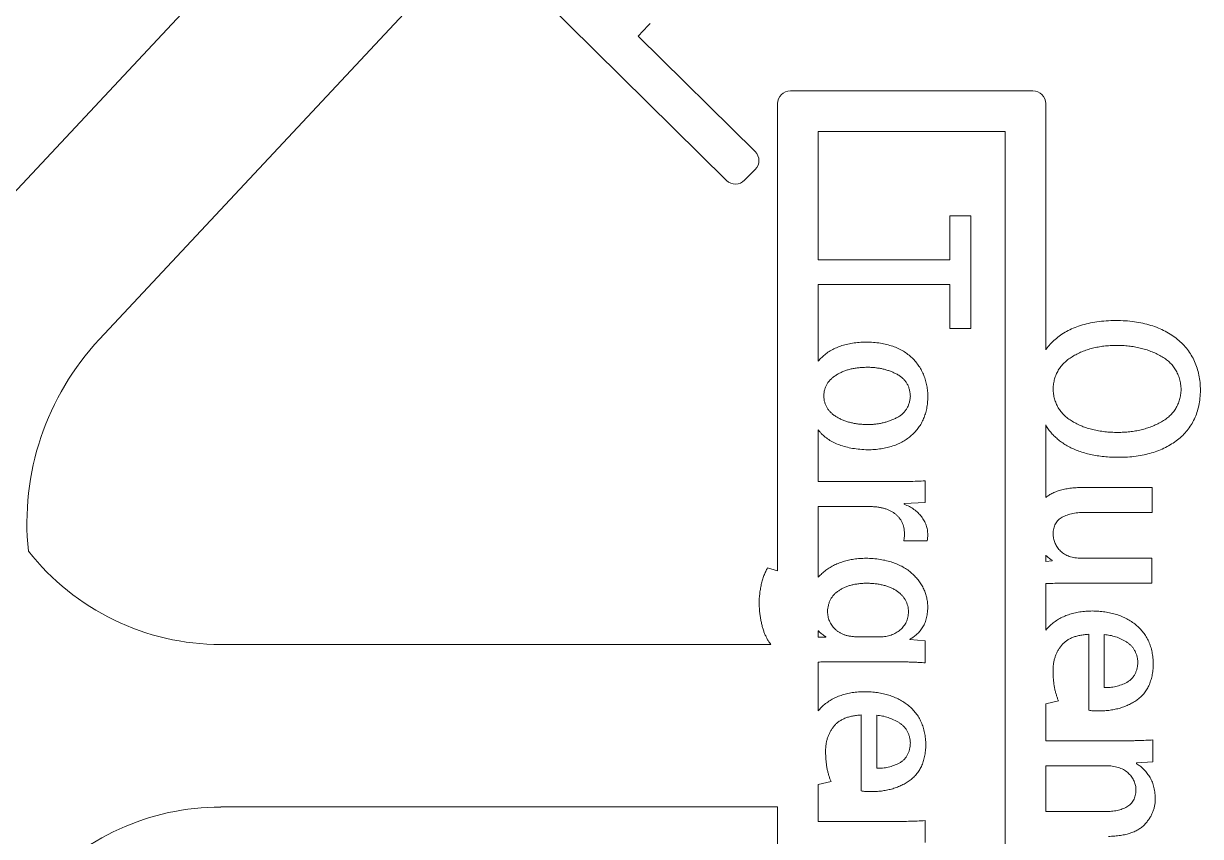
# Model space of a CAD drawing. Header units: millimetres. Extents: x -84 to 82, y 330 to 554.
# Drawn here: x -9.9 to 82.1, y 440.8 to 504.4 of the extents above; entities that cross this region are included whole.
import ezdxf

# ---------------------------------------------------------------- set-up
doc = ezdxf.new("R2010")
doc.units = ezdxf.units.MM

msp = doc.modelspace()

# ---------------------------------------------------------------- linework, layer by layer
at = {"color": 7, "linetype": 'Continuous', "lineweight": 15}
for p, q in [((-13.489, 488.139), (16.558, 520.283)), ((25.597, 511.355), (-3.972, 479.722)), ((45.048, 492.142), (25.597, 511.355)), ((38.15, 503.418), (47.279, 494.401)), ((50.039, 499.141), (68.994, 499.141)), ((49.039, 461.624), (49.039, 498.141)), ((69.994, 498.141), (69.994, 478.9)), ((52.214, 485.942), (52.214, 495.966)), ((52.214, 495.966), (66.819, 495.966)), ((66.819, 495.966), (66.819, 403.031)), ((47.287, 492.986), (46.462, 492.15)), ((64.144, 489.359), (62.502, 489.359)), ((62.502, 489.359), (62.502, 485.942)), ((64.144, 480.56), (64.144, 489.359)), ((62.502, 485.942), (52.214, 485.942)), ((52.214, 478.014), (52.214, 483.993)), ((52.214, 483.993), (62.502, 483.993)), ((62.502, 483.993), (62.502, 480.56)), ((62.502, 480.56), (64.144, 480.56)), ((80.578, 475.796), (80.579, 475.797)), ((60.777, 475.207), (60.779, 475.209)), ((56.042, 473.052), (56.044, 473.053)), ((69.994, 473.02), (69.994, 467.342)), ((52.214, 468.586), (52.214, 472.64)), ((57.811, 468.586), (52.214, 468.586)), ((60.582, 466.957), (60.582, 468.653)), ((78.316, 468.136), (72.875, 468.136)), ((78.316, 466.187), (78.316, 468.136)), ((52.214, 461.108), (52.214, 466.638)), ((52.214, 466.638), (56.301, 466.638)), ((58.922, 466.89), (60.582, 466.957)), ((58.922, 466.822), (58.922, 466.89)), ((73.188, 466.187), (78.316, 466.187)), ((58.905, 463.967), (60.73, 463.967)), ((69.994, 462.841), (69.994, 462.348)), ((49.039, 461.624), (48.257, 461.854)), ((70.49, 462.388), (69.994, 462.348)), ((70.489, 462.438), (70.49, 462.388)), ((78.299, 462.606), (72.643, 462.606)), ((78.299, 460.658), (78.299, 462.606)), ((69.994, 460.615), (69.994, 456.985)), ((71.78, 460.658), (78.299, 460.658)), ((52.214, 456.436), (52.214, 456.935)), ((52.807, 456.436), (52.214, 456.436)), ((52.805, 456.467), (52.807, 456.436)), ((57.045, 456.453), (55.245, 456.453)), ((59.365, 456.234), (59.365, 456.268)), ((73.354, 456.65), (73.356, 450.71)), ((74.566, 452.484), (74.566, 456.633)), ((5.523, 455.849), (48.512, 455.849)), ((60.579, 456.15), (59.365, 456.234)), ((60.578, 454.42), (60.579, 456.15)), ((52.214, 450.677), (52.214, 454.484)), ((52.704, 454.504), (57.948, 454.504)), ((69.994, 451.21), (70.993, 451.439)), ((69.994, 451.21), (69.994, 448.323)), ((55.574, 450.343), (55.576, 444.402)), ((56.786, 446.176), (56.786, 450.325)), ((75.867, 448.323), (69.994, 448.323)), ((78.367, 446.693), (78.367, 448.389)), ((69.994, 446.374), (69.994, 442.793)), ((69.994, 446.374), (74.807, 446.374)), ((77.076, 446.542), (77.078, 446.592)), ((77.078, 446.592), (78.367, 446.693)), ((52.214, 444.902), (53.213, 445.132)), ((52.214, 442.015), (52.214, 444.902)), ((49.039, 443.149), (5.523, 443.149)), ((49.039, 400.856), (49.039, 443.149)), ((74.657, 442.793), (69.994, 442.793)), ((57.811, 442.015), (52.214, 442.015)), ((60.582, 440.386), (60.582, 442.081))]:
    msp.add_line(p, q, dxfattribs=at)
for centre, radius, start, end in [((50.039, 498.141), 1, 90, 180), ((68.994, 498.141), 1, 0, 90), ((46.576, 493.689), 1, 315.35213, 45.35213), ((45.75, 492.853), 1, 225.35213, 315.35213), ((11.394, 465.36), 21.033, 136.93194, 186.00936), ((5.523, 474.991), 19.142, 218.18261, 270), ((5.523, 424.006), 19.142, 90, 139.05985)]:
    msp.add_arc(centre, radius, start, end, dxfattribs=at)
for points, knots in [([(38.15, 503.418), (38.195, 503.469), (38.366, 503.662), (38.675, 503.992), (38.945, 504.266), (39.082, 504.405)], [0.3767327, 0.3767327, 0.3767327, 0.3767327, 0.4699655, 0.7319404, 1, 1, 1, 1]), ([(75.473, 481.191), (75.219, 481.182), (74.724, 481.165), (74.007, 481.089), (73.339, 480.966), (72.718, 480.806), (72.147, 480.596), (71.622, 480.347), (71.147, 480.051), (70.723, 479.712), (70.346, 479.344), (70.115, 479.064), (70.003, 478.914), (69.994, 478.9)], [0, 0, 0, 0, 0.0833328, 0.1617863, 0.2357705, 0.3053584, 0.3714438, 0.4344327, 0.4952258, 0.5540937, 0.6116605, 0.6674299, 0.6728017, 0.6728017, 0.6728017, 0.6728017]), ([(82.087, 475.729), (82.079, 475.934), (82.064, 476.335), (81.973, 476.919), (81.832, 477.47), (81.636, 477.989), (81.381, 478.471), (81.076, 478.922), (80.717, 479.339), (80.302, 479.718), (79.841, 480.058), (79.339, 480.358), (78.794, 480.61), (78.208, 480.816), (77.582, 480.978), (76.915, 481.097), (76.208, 481.173), (75.722, 481.185), (75.473, 481.191)], [0, 0, 0, 0, 0.063723, 0.124556, 0.183078, 0.240257, 0.296388, 0.352214, 0.408949, 0.466985, 0.526326, 0.586499, 0.648423, 0.712476, 0.779257, 0.849201, 0.922662, 1, 1, 1, 1]), ([(55.958, 479.503), (55.774, 479.496), (55.416, 479.483), (54.898, 479.419), (54.411, 479.325), (53.958, 479.193), (53.538, 479.025), (53.152, 478.82), (52.799, 478.582), (52.485, 478.313), (52.3, 478.115), (52.214, 478.014)], [0, 0, 0, 0, 0.0783593, 0.1520417, 0.2221027, 0.288747, 0.352558, 0.4141998, 0.4742164, 0.5333352, 0.5896196, 0.5896196, 0.5896196, 0.5896196]), ([(60.779, 475.209), (60.775, 475.359), (60.767, 475.655), (60.704, 476.087), (60.609, 476.5), (60.474, 476.894), (60.301, 477.267), (60.091, 477.621), (59.839, 477.952), (59.555, 478.265), (59.231, 478.549), (58.867, 478.794), (58.47, 479.007), (58.035, 479.179), (57.567, 479.318), (57.062, 479.418), (56.522, 479.483), (56.149, 479.496), (55.958, 479.503)], [0, 0, 0, 0, 0.061874, 0.121845, 0.179799, 0.236676, 0.293075, 0.349162, 0.406187, 0.464347, 0.523517, 0.583378, 0.645089, 0.708759, 0.775896, 0.846246, 0.92103, 1, 1, 1, 1]), ([(70.568, 475.846), (70.578, 475.979), (70.597, 476.239), (70.677, 476.614), (70.799, 476.968), (70.97, 477.294), (71.177, 477.602), (71.432, 477.881), (71.729, 478.136), (72.066, 478.364), (72.431, 478.569), (72.819, 478.746), (73.224, 478.898), (73.648, 479.022), (74.091, 479.119), (74.551, 479.187), (75.03, 479.232), (75.355, 479.239), (75.521, 479.242)], [0, 0, 0, 0, 0.059672, 0.117069, 0.172398, 0.227457, 0.28237, 0.338691, 0.397139, 0.458243, 0.521421, 0.585204, 0.64979, 0.716196, 0.783624, 0.85352, 0.925445, 1, 1, 1, 1]), ([(75.521, 479.242), (75.684, 479.24), (76.003, 479.236), (76.476, 479.196), (76.934, 479.133), (77.377, 479.041), (77.805, 478.923), (78.219, 478.78), (78.616, 478.608), (78.998, 478.415), (79.35, 478.191), (79.664, 477.939), (79.931, 477.654), (80.151, 477.338), (80.328, 476.994), (80.46, 476.621), (80.548, 476.218), (80.567, 475.939), (80.578, 475.796)], [0, 0, 0, 0, 0.071492, 0.140727, 0.20864, 0.274788, 0.339787, 0.403922, 0.467163, 0.530461, 0.591891, 0.650451, 0.707247, 0.763115, 0.819328, 0.876901, 0.937047, 1, 1, 1, 1]), ([(52.639, 475.291), (52.645, 475.377), (52.656, 475.546), (52.71, 475.79), (52.793, 476.018), (52.903, 476.233), (53.045, 476.432), (53.213, 476.618), (53.413, 476.786), (53.638, 476.938), (53.885, 477.074), (54.146, 477.193), (54.422, 477.298), (54.712, 477.381), (55.016, 477.446), (55.335, 477.49), (55.667, 477.52), (55.893, 477.525), (56.008, 477.528)], [0, 0, 0, 0, 0.057522, 0.11285, 0.166354, 0.219978, 0.273738, 0.329438, 0.387146, 0.448015, 0.511025, 0.575213, 0.640428, 0.707849, 0.776822, 0.848733, 0.922877, 1, 1, 1, 1]), ([(56.008, 477.528), (56.113, 477.528), (56.32, 477.528), (56.627, 477.501), (56.926, 477.464), (57.22, 477.41), (57.504, 477.333), (57.783, 477.247), (58.052, 477.136), (58.314, 477.017), (58.56, 476.879), (58.774, 476.711), (58.959, 476.525), (59.115, 476.317), (59.238, 476.086), (59.329, 475.835), (59.39, 475.562), (59.406, 475.373), (59.414, 475.275)], [0, 0, 0, 0, 0.0690963, 0.1362824, 0.2027442, 0.2682194, 0.3325633, 0.3967774, 0.4604347, 0.5243797, 0.5865247, 0.6459166, 0.7029749, 0.7595117, 0.8163771, 0.8747725, 0.935294, 1, 1, 1, 1]), ([(75.622, 472.436), (75.449, 472.439), (75.11, 472.445), (74.612, 472.487), (74.134, 472.552), (73.679, 472.65), (73.243, 472.768), (72.828, 472.917), (72.436, 473.095), (72.066, 473.295), (71.727, 473.52), (71.429, 473.776), (71.175, 474.059), (70.963, 474.366), (70.797, 474.7), (70.674, 475.059), (70.593, 475.444), (70.577, 475.71), (70.568, 475.846)], [0, 0, 0, 0, 0.07632, 0.149677, 0.220655, 0.288888, 0.35521, 0.419786, 0.483334, 0.545291, 0.60534, 0.662689, 0.718214, 0.772585, 0.827079, 0.882369, 0.939724, 1, 1, 1, 1]), ([(80.579, 475.797), (80.568, 475.659), (80.547, 475.389), (80.463, 474.999), (80.331, 474.639), (80.161, 474.303), (79.942, 473.997), (79.681, 473.718), (79.375, 473.47), (79.029, 473.252), (78.656, 473.06), (78.265, 472.892), (77.861, 472.75), (77.441, 472.635), (77.007, 472.543), (76.558, 472.483), (76.095, 472.442), (75.781, 472.438), (75.622, 472.436)], [0, 0, 0, 0, 0.062487, 0.121835, 0.178923, 0.234825, 0.290894, 0.347722, 0.406343, 0.467896, 0.531212, 0.595112, 0.659251, 0.724268, 0.790888, 0.858895, 0.928295, 1, 1, 1, 1]), ([(75.706, 470.488), (75.936, 470.493), (76.388, 470.502), (77.048, 470.567), (77.675, 470.675), (78.267, 470.822), (78.824, 471.016), (79.349, 471.248), (79.839, 471.523), (80.292, 471.839), (80.705, 472.193), (81.065, 472.589), (81.372, 473.021), (81.623, 473.492), (81.824, 473.998), (81.965, 474.543), (82.062, 475.123), (82.079, 475.524), (82.087, 475.729)], [0, 0, 0, 0, 0.074365, 0.145672, 0.213765, 0.279232, 0.342317, 0.403891, 0.463972, 0.523463, 0.581823, 0.639003, 0.695641, 0.752444, 0.810715, 0.870807, 0.933808, 1, 1, 1, 1]), ([(56.044, 473.053), (55.927, 473.056), (55.696, 473.06), (55.358, 473.089), (55.035, 473.137), (54.727, 473.204), (54.433, 473.288), (54.154, 473.388), (53.891, 473.51), (53.644, 473.648), (53.414, 473.798), (53.218, 473.971), (53.043, 474.153), (52.905, 474.354), (52.792, 474.567), (52.71, 474.796), (52.657, 475.039), (52.645, 475.206), (52.639, 475.291)], [0, 0, 0, 0, 0.078146, 0.153348, 0.225347, 0.294978, 0.362427, 0.427989, 0.491718, 0.555, 0.615873, 0.673515, 0.728785, 0.782596, 0.835365, 0.888486, 0.943419, 1, 1, 1, 1]), ([(59.414, 475.275), (59.406, 475.179), (59.39, 474.993), (59.326, 474.725), (59.236, 474.476), (59.11, 474.25), (58.955, 474.044), (58.77, 473.858), (58.551, 473.698), (58.307, 473.558), (58.045, 473.439), (57.776, 473.333), (57.501, 473.244), (57.221, 473.172), (56.934, 473.117), (56.641, 473.075), (56.343, 473.054), (56.143, 473.053), (56.042, 473.052)], [0, 0, 0, 0, 0.063986, 0.124924, 0.183105, 0.240525, 0.297398, 0.354848, 0.414822, 0.477806, 0.542615, 0.606936, 0.671, 0.735562, 0.800346, 0.866188, 0.932642, 1, 1, 1, 1]), ([(56.095, 471.077), (56.271, 471.083), (56.615, 471.093), (57.115, 471.152), (57.587, 471.242), (58.031, 471.367), (58.446, 471.525), (58.831, 471.717), (59.187, 471.945), (59.513, 472.203), (59.807, 472.49), (60.06, 472.808), (60.278, 473.148), (60.456, 473.512), (60.596, 473.901), (60.695, 474.315), (60.763, 474.752), (60.772, 475.054), (60.777, 475.207)], [0, 0, 0, 0, 0.075172, 0.146642, 0.21479, 0.280056, 0.342941, 0.404001, 0.46356, 0.522839, 0.581251, 0.638557, 0.695655, 0.753054, 0.811467, 0.87157, 0.934374, 1, 1, 1, 1]), ([(69.994, 473.02), (70.016, 472.98), (70.103, 472.835), (70.266, 472.592), (70.505, 472.303), (70.776, 472.033), (71.077, 471.782), (71.407, 471.545), (71.77, 471.33), (72.162, 471.135), (72.583, 470.964), (73.035, 470.822), (73.514, 470.704), (74.021, 470.611), (74.557, 470.542), (75.122, 470.498), (75.508, 470.491), (75.706, 470.488)], [0.083757, 0.083757, 0.083757, 0.083757, 0.1029395, 0.1544672, 0.20673, 0.259942, 0.3147854, 0.371374, 0.4304297, 0.4915784, 0.5550242, 0.6213216, 0.6901727, 0.7622591, 0.837807, 0.9169868, 1, 1, 1, 1]), ([(52.214, 472.64), (52.266, 472.573), (52.413, 472.396), (52.677, 472.128), (53.033, 471.863), (53.431, 471.634), (53.876, 471.445), (54.367, 471.295), (54.902, 471.18), (55.483, 471.107), (55.887, 471.087), (56.095, 471.077)], [0.4025073, 0.4025073, 0.4025073, 0.4025073, 0.4378591, 0.4973475, 0.5578944, 0.6209564, 0.6872803, 0.7576811, 0.8329106, 0.9137204, 1, 1, 1, 1]), ([(60.582, 468.653), (60.37, 468.641), (59.936, 468.616), (59.266, 468.6), (58.555, 468.586), (58.065, 468.586), (57.811, 468.586)], [0, 0, 0, 0, 0.2303842, 0.4702427, 0.7247524, 1, 1, 1, 1]), ([(72.875, 468.136), (72.703, 468.131), (72.373, 468.121), (71.898, 468.073), (71.464, 467.999), (71.068, 467.902), (70.712, 467.778), (70.396, 467.627), (70.161, 467.478), (70.034, 467.377), (69.994, 467.342)], [0, 0, 0, 0, 0.0937337, 0.1802735, 0.2605299, 0.3344107, 0.402557, 0.4660861, 0.5252484, 0.5544725, 0.5544725, 0.5544725, 0.5544725]), ([(56.301, 466.638), (56.4, 466.635), (56.591, 466.63), (56.871, 466.6), (57.135, 466.555), (57.384, 466.493), (57.618, 466.413), (57.837, 466.319), (58.039, 466.202), (58.225, 466.073), (58.392, 465.927), (58.541, 465.768), (58.664, 465.592), (58.768, 465.406), (58.846, 465.204), (58.908, 464.992), (58.943, 464.765), (58.95, 464.61), (58.953, 464.531)], [0, 0, 0, 0, 0.07761, 0.15117, 0.221581, 0.288588, 0.353217, 0.415917, 0.476942, 0.536264, 0.59483, 0.651518, 0.707173, 0.763353, 0.819693, 0.877397, 0.93744, 1, 1, 1, 1]), ([(60.777, 464.447), (60.77, 464.572), (60.757, 464.821), (60.659, 465.185), (60.5, 465.531), (60.285, 465.859), (60.02, 466.163), (59.698, 466.424), (59.332, 466.652), (59.061, 466.765), (58.922, 466.822)], [0, 0, 0, 0, 0.117236, 0.232521, 0.350096, 0.47238, 0.598069, 0.726204, 0.858945, 1, 1, 1, 1]), ([(70.568, 464.495), (70.571, 464.57), (70.577, 464.714), (70.613, 464.921), (70.67, 465.112), (70.754, 465.284), (70.852, 465.444), (70.976, 465.584), (71.121, 465.708), (71.288, 465.812), (71.472, 465.903), (71.672, 465.983), (71.889, 466.045), (72.119, 466.102), (72.364, 466.141), (72.625, 466.171), (72.901, 466.184), (73.091, 466.186), (73.188, 466.187)], [0, 0, 0, 0, 0.063285, 0.122566, 0.177984, 0.232055, 0.284241, 0.336688, 0.390162, 0.445734, 0.503435, 0.564089, 0.627897, 0.694932, 0.765153, 0.838943, 0.917142, 1, 1, 1, 1]), ([(58.953, 464.531), (58.952, 464.43), (58.949, 464.241), (58.919, 464.054), (58.905, 463.967)], [0, 0, 0, 0, 0.52982, 1, 1, 1, 1]), ([(60.73, 463.967), (60.744, 464.045), (60.771, 464.204), (60.775, 464.365), (60.777, 464.447)], [0, 0, 0, 0, 0.492053, 1, 1, 1, 1]), ([(72.643, 462.606), (72.559, 462.61), (72.396, 462.618), (72.161, 462.656), (71.94, 462.704), (71.739, 462.775), (71.551, 462.859), (71.38, 462.962), (71.225, 463.084), (71.044, 463.263), (70.856, 463.509), (70.689, 463.824), (70.588, 464.156), (70.575, 464.382), (70.568, 464.495)], [0, 0, 0, 0, 0.0804717, 0.1566356, 0.2283825, 0.2966518, 0.3616302, 0.4253984, 0.4877912, 0.5502645, 0.6702692, 0.7829775, 0.8911461, 1, 1, 1, 1]), ([(69.994, 462.841), (70, 462.834), (70.081, 462.75), (70.238, 462.604), (70.408, 462.492), (70.489, 462.438)], [0.8010447, 0.8010447, 0.8010447, 0.8010447, 0.8099135, 0.9098576, 1, 1, 1, 1]), ([(48.257, 461.854), (48.204, 461.758), (48.097, 461.563), (47.962, 461.248), (47.85, 460.906), (47.759, 460.542), (47.684, 460.162), (47.633, 459.773), (47.596, 459.38), (47.594, 459.115), (47.592, 458.982)], [0, 0, 0, 0, 0.110058, 0.224043, 0.344493, 0.47164, 0.602089, 0.733741, 0.866286, 1, 1, 1, 1]), ([(55.944, 462.599), (55.784, 462.594), (55.47, 462.584), (55.01, 462.533), (54.573, 462.452), (54.158, 462.341), (53.765, 462.202), (53.394, 462.032), (53.047, 461.829), (52.724, 461.599), (52.443, 461.36), (52.282, 461.188), (52.214, 461.108)], [0, 0, 0, 0, 0.0744859, 0.1459763, 0.2148615, 0.2811037, 0.3454732, 0.4085655, 0.4705903, 0.5322221, 0.5926335, 0.6417109, 0.6417109, 0.6417109, 0.6417109]), ([(60.775, 458.752), (60.77, 458.877), (60.761, 459.127), (60.699, 459.494), (60.601, 459.848), (60.464, 460.191), (60.287, 460.518), (60.073, 460.834), (59.821, 461.136), (59.53, 461.423), (59.206, 461.69), (58.841, 461.921), (58.444, 462.122), (58.01, 462.283), (57.543, 462.415), (57.041, 462.513), (56.504, 462.575), (56.134, 462.591), (55.944, 462.599)], [0, 0, 0, 0, 0.054794, 0.108468, 0.161644, 0.214959, 0.268742, 0.323441, 0.38059, 0.439968, 0.501136, 0.563189, 0.627545, 0.69459, 0.764851, 0.83872, 0.916948, 1, 1, 1, 1]), ([(52.941, 458.423), (52.946, 458.509), (52.955, 458.678), (52.998, 458.924), (53.071, 459.152), (53.167, 459.367), (53.288, 459.567), (53.435, 459.75), (53.611, 459.917), (53.81, 460.067), (54.029, 460.201), (54.264, 460.319), (54.519, 460.417), (54.789, 460.497), (55.074, 460.564), (55.377, 460.607), (55.697, 460.638), (55.916, 460.641), (56.028, 460.643)], [0, 0, 0, 0, 0.061021, 0.118828, 0.174964, 0.229944, 0.284061, 0.338972, 0.395164, 0.453878, 0.514085, 0.575823, 0.639338, 0.705829, 0.774037, 0.845836, 0.921082, 1, 1, 1, 1]), ([(56.028, 460.643), (56.149, 460.639), (56.386, 460.632), (56.73, 460.601), (57.055, 460.552), (57.361, 460.481), (57.647, 460.397), (57.913, 460.29), (58.159, 460.165), (58.384, 460.022), (58.586, 459.863), (58.765, 459.694), (58.914, 459.509), (59.042, 459.314), (59.137, 459.104), (59.207, 458.882), (59.255, 458.649), (59.262, 458.488), (59.265, 458.406)], [0, 0, 0, 0, 0.08324, 0.161813, 0.236574, 0.307858, 0.375889, 0.440719, 0.503368, 0.564391, 0.622847, 0.678964, 0.732635, 0.785306, 0.837703, 0.889966, 0.944054, 1, 1, 1, 1]), ([(69.994, 460.615), (70.123, 460.62), (70.474, 460.633), (71.069, 460.647), (71.536, 460.654), (71.78, 460.658)], [0.299052, 0.299052, 0.299052, 0.299052, 0.45097, 0.7127966, 1, 1, 1, 1]), ([(47.592, 458.982), (47.599, 458.855), (47.612, 458.606), (47.653, 458.244), (47.698, 457.9), (47.762, 457.575), (47.835, 457.268), (47.922, 456.979), (48.019, 456.71), (48.131, 456.459), (48.252, 456.225), (48.382, 456.025), (48.471, 455.901), (48.512, 455.849)], [0, 0, 0, 0, 0.0486511, 0.0950214, 0.1391156, 0.1810993, 0.2213178, 0.2595768, 0.2959988, 0.3307262, 0.3641927, 0.3964676, 0.4220755, 0.4220755, 0.4220755, 0.4220755]), ([(55.245, 456.453), (55.151, 456.457), (54.97, 456.465), (54.708, 456.499), (54.464, 456.549), (54.239, 456.616), (54.032, 456.703), (53.841, 456.805), (53.669, 456.927), (53.516, 457.063), (53.382, 457.213), (53.264, 457.368), (53.165, 457.53), (53.082, 457.696), (53.021, 457.87), (52.974, 458.049), (52.948, 458.234), (52.943, 458.36), (52.941, 458.423)], [0, 0, 0, 0, 0.082863, 0.160624, 0.233618, 0.302342, 0.368311, 0.431954, 0.4934, 0.554042, 0.613159, 0.670756, 0.726337, 0.780766, 0.834932, 0.888992, 0.944029, 1, 1, 1, 1]), ([(59.265, 458.406), (59.262, 458.334), (59.256, 458.192), (59.218, 457.986), (59.166, 457.791), (59.093, 457.608), (59.003, 457.435), (58.89, 457.276), (58.763, 457.125), (58.613, 456.99), (58.452, 456.866), (58.28, 456.756), (58.098, 456.666), (57.906, 456.591), (57.704, 456.531), (57.493, 456.488), (57.272, 456.461), (57.122, 456.456), (57.045, 456.453)], [0, 0, 0, 0, 0.06562, 0.129129, 0.18949, 0.248931, 0.308158, 0.366685, 0.426024, 0.487293, 0.54957, 0.610723, 0.672539, 0.734277, 0.798036, 0.863382, 0.930066, 1, 1, 1, 1]), ([(59.365, 456.268), (59.456, 456.318), (59.643, 456.42), (59.895, 456.626), (60.134, 456.866), (60.351, 457.147), (60.537, 457.475), (60.666, 457.858), (60.752, 458.288), (60.767, 458.592), (60.775, 458.752)], [0, 0, 0, 0, 0.103939, 0.21173, 0.322753, 0.440398, 0.564565, 0.697149, 0.840948, 1, 1, 1, 1]), ([(73.632, 458.474), (73.465, 458.47), (73.137, 458.463), (72.659, 458.407), (72.207, 458.315), (71.778, 458.195), (71.377, 458.032), (70.999, 457.838), (70.65, 457.605), (70.325, 457.343), (70.114, 457.126), (70.009, 457.003), (69.994, 456.985)], [0, 0, 0, 0, 0.0699546, 0.1369564, 0.2011076, 0.2627166, 0.3229, 0.3816909, 0.4398544, 0.4980985, 0.5560462, 0.5659603, 0.5659603, 0.5659603, 0.5659603]), ([(78.403, 454.317), (78.396, 454.48), (78.381, 454.796), (78.312, 455.257), (78.198, 455.686), (78.051, 456.09), (77.856, 456.46), (77.626, 456.804), (77.351, 457.116), (77.039, 457.398), (76.696, 457.65), (76.326, 457.866), (75.934, 458.051), (75.52, 458.206), (75.08, 458.322), (74.618, 458.409), (74.133, 458.462), (73.801, 458.47), (73.632, 458.474)], [0, 0, 0, 0, 0.068565, 0.133349, 0.195729, 0.255457, 0.313952, 0.371727, 0.429532, 0.48871, 0.548508, 0.60834, 0.669104, 0.730963, 0.794493, 0.860338, 0.928828, 1, 1, 1, 1]), ([(52.214, 456.935), (52.227, 456.92), (52.322, 456.822), (52.511, 456.654), (52.707, 456.529), (52.805, 456.467)], [0.7481101, 0.7481101, 0.7481101, 0.7481101, 0.7680076, 0.8841913, 1, 1, 1, 1]), ([(70.568, 453.785), (70.569, 453.879), (70.571, 454.065), (70.597, 454.339), (70.645, 454.602), (70.715, 454.855), (70.806, 455.098), (70.917, 455.33), (71.05, 455.551), (71.2, 455.761), (71.376, 455.955), (71.581, 456.125), (71.813, 456.273), (72.069, 456.398), (72.354, 456.496), (72.663, 456.572), (73, 456.625), (73.233, 456.641), (73.354, 456.65)], [0, 0, 0, 0, 0.06274, 0.123616, 0.182519, 0.240419, 0.297777, 0.354359, 0.411332, 0.468425, 0.52599, 0.584858, 0.644866, 0.7081, 0.773996, 0.844641, 0.919443, 1, 1, 1, 1]), ([(74.566, 456.633), (74.716, 456.615), (75.017, 456.578), (75.462, 456.463), (75.893, 456.282), (76.242, 456.098), (76.502, 455.918), (76.676, 455.763), (76.823, 455.587), (76.95, 455.397), (77.048, 455.186), (77.123, 454.958), (77.173, 454.712), (77.187, 454.542), (77.194, 454.454)], [0, 0, 0, 0, 0.120678, 0.242159, 0.365655, 0.492863, 0.556137, 0.618105, 0.67839, 0.73881, 0.800252, 0.863484, 0.930013, 1, 1, 1, 1]), ([(52.214, 454.484), (52.249, 454.484), (52.413, 454.485), (52.576, 454.495), (52.704, 454.504)], [0.93756243, 0.93756243, 0.93756243, 0.93756243, 0.95107839, 1, 1, 1, 1]), ([(57.948, 454.504), (58.094, 454.503), (58.375, 454.502), (58.777, 454.497), (59.143, 454.49), (59.476, 454.481), (59.782, 454.469), (60.064, 454.454), (60.328, 454.441), (60.496, 454.427), (60.578, 454.42)], [0, 0, 0, 0, 0.166736, 0.319936, 0.458562, 0.584448, 0.69943, 0.807166, 0.906707, 1, 1, 1, 1]), ([(77.194, 454.454), (77.188, 454.364), (77.177, 454.188), (77.124, 453.938), (77.055, 453.707), (76.953, 453.501), (76.835, 453.311), (76.686, 453.148), (76.516, 453.003), (76.255, 452.848), (75.909, 452.691), (75.473, 452.561), (75.024, 452.486), (74.72, 452.484), (74.566, 452.484)], [0, 0, 0, 0, 0.073529, 0.1423, 0.206873, 0.268042, 0.328095, 0.387306, 0.446645, 0.508343, 0.632205, 0.754013, 0.875491, 1, 1, 1, 1]), ([(70.993, 451.439), (70.962, 451.514), (70.899, 451.669), (70.819, 451.913), (70.747, 452.173), (70.684, 452.449), (70.634, 452.747), (70.595, 453.069), (70.575, 453.419), (70.57, 453.66), (70.568, 453.785)], [0, 0, 0, 0, 0.1013137, 0.2088428, 0.3209442, 0.4378842, 0.5626775, 0.6986371, 0.8439318, 1, 1, 1, 1]), ([(74.069, 450.66), (74.216, 450.661), (74.503, 450.664), (74.925, 450.7), (75.33, 450.765), (75.719, 450.857), (76.092, 450.973), (76.447, 451.121), (76.785, 451.296), (77.106, 451.496), (77.4, 451.728), (77.659, 451.996), (77.879, 452.3), (78.064, 452.636), (78.203, 453.01), (78.312, 453.414), (78.382, 453.854), (78.396, 454.16), (78.403, 454.317)], [0, 0, 0, 0, 0.068384, 0.134004, 0.197942, 0.259744, 0.320476, 0.379935, 0.439254, 0.498023, 0.556252, 0.613851, 0.671615, 0.730801, 0.792412, 0.857389, 0.926241, 1, 1, 1, 1]), ([(55.852, 452.166), (55.685, 452.163), (55.357, 452.155), (54.879, 452.1), (54.427, 452.008), (53.998, 451.887), (53.597, 451.725), (53.219, 451.531), (52.87, 451.298), (52.545, 451.036), (52.334, 450.819), (52.229, 450.695), (52.214, 450.677)], [0, 0, 0, 0, 0.0699546, 0.1369564, 0.2011076, 0.2627166, 0.3229, 0.3816909, 0.4398544, 0.4980985, 0.5560462, 0.5659603, 0.5659603, 0.5659603, 0.5659603]), ([(60.623, 448.01), (60.616, 448.173), (60.601, 448.489), (60.532, 448.949), (60.418, 449.379), (60.271, 449.782), (60.076, 450.153), (59.846, 450.497), (59.571, 450.809), (59.259, 451.091), (58.916, 451.342), (58.546, 451.559), (58.154, 451.743), (57.74, 451.899), (57.3, 452.015), (56.838, 452.101), (56.353, 452.155), (56.021, 452.163), (55.852, 452.166)], [0, 0, 0, 0, 0.068565, 0.133349, 0.195729, 0.255457, 0.313952, 0.371727, 0.429532, 0.48871, 0.548508, 0.60834, 0.669104, 0.730963, 0.794493, 0.860338, 0.928828, 1, 1, 1, 1]), ([(52.788, 447.477), (52.789, 447.572), (52.791, 447.758), (52.817, 448.032), (52.865, 448.295), (52.935, 448.548), (53.026, 448.79), (53.137, 449.023), (53.27, 449.243), (53.42, 449.453), (53.596, 449.648), (53.801, 449.818), (54.033, 449.966), (54.289, 450.09), (54.574, 450.188), (54.883, 450.264), (55.22, 450.317), (55.453, 450.334), (55.574, 450.343)], [0, 0, 0, 0, 0.06274, 0.123616, 0.182519, 0.240419, 0.297777, 0.354359, 0.411332, 0.468425, 0.52599, 0.584858, 0.644866, 0.7081, 0.773996, 0.844641, 0.919443, 1, 1, 1, 1]), ([(56.786, 450.325), (56.936, 450.307), (57.237, 450.271), (57.682, 450.155), (58.113, 449.975), (58.462, 449.791), (58.722, 449.611), (58.896, 449.455), (59.043, 449.279), (59.17, 449.089), (59.268, 448.878), (59.343, 448.65), (59.393, 448.405), (59.407, 448.234), (59.414, 448.147)], [0, 0, 0, 0, 0.1206785, 0.242159, 0.3656553, 0.4928632, 0.5561374, 0.618105, 0.67839, 0.7388103, 0.800252, 0.8634843, 0.9300127, 1, 1, 1, 1]), ([(73.356, 450.71), (73.466, 450.695), (73.702, 450.663), (73.941, 450.661), (74.069, 450.66)], [0, 0, 0, 0, 0.462787, 1, 1, 1, 1]), ([(56.289, 444.353), (56.436, 444.354), (56.723, 444.356), (57.145, 444.393), (57.55, 444.457), (57.939, 444.549), (58.312, 444.665), (58.667, 444.813), (59.005, 444.988), (59.326, 445.189), (59.62, 445.421), (59.879, 445.689), (60.099, 445.993), (60.284, 446.328), (60.423, 446.702), (60.532, 447.107), (60.602, 447.547), (60.616, 447.852), (60.623, 448.01)], [0, 0, 0, 0, 0.068384, 0.134004, 0.197942, 0.259744, 0.320476, 0.379935, 0.439254, 0.498023, 0.556252, 0.613851, 0.671615, 0.730801, 0.792412, 0.857389, 0.926241, 1, 1, 1, 1]), ([(59.414, 448.147), (59.408, 448.056), (59.397, 447.881), (59.344, 447.63), (59.275, 447.399), (59.173, 447.194), (59.055, 447.003), (58.906, 446.84), (58.736, 446.695), (58.475, 446.54), (58.129, 446.384), (57.693, 446.254), (57.244, 446.178), (56.94, 446.177), (56.786, 446.176)], [0, 0, 0, 0, 0.0735295, 0.1422997, 0.2068732, 0.2680421, 0.328095, 0.3873059, 0.4466445, 0.5083434, 0.6322049, 0.7540127, 0.8754906, 1, 1, 1, 1]), ([(78.367, 448.389), (78.18, 448.38), (77.797, 448.362), (77.311, 448.343), (76.902, 448.335), (76.574, 448.326), (76.227, 448.325), (75.989, 448.324), (75.867, 448.323)], [0, 0, 0, 0, 0.224582, 0.459791, 0.583586, 0.715054, 0.85321, 1, 1, 1, 1]), ([(53.213, 445.132), (53.182, 445.207), (53.119, 445.362), (53.039, 445.606), (52.967, 445.865), (52.904, 446.141), (52.854, 446.439), (52.815, 446.762), (52.795, 447.111), (52.79, 447.352), (52.788, 447.477)], [0, 0, 0, 0, 0.101314, 0.208843, 0.320944, 0.437884, 0.562678, 0.698637, 0.843932, 1, 1, 1, 1]), ([(74.807, 446.374), (74.895, 446.37), (75.068, 446.361), (75.318, 446.327), (75.552, 446.278), (75.769, 446.21), (75.971, 446.127), (76.155, 446.025), (76.325, 445.908), (76.474, 445.772), (76.61, 445.629), (76.724, 445.477), (76.824, 445.324), (76.904, 445.163), (76.966, 444.998), (77.012, 444.829), (77.039, 444.655), (77.043, 444.537), (77.045, 444.478)], [0, 0, 0, 0, 0.0814442, 0.1585392, 0.2314532, 0.3006996, 0.3675547, 0.4313486, 0.4941232, 0.5560495, 0.6163463, 0.6745339, 0.7303738, 0.7845854, 0.8387571, 0.8920448, 0.945555, 1, 1, 1, 1]), ([(78.555, 443.852), (78.546, 444.013), (78.529, 444.324), (78.439, 444.77), (78.298, 445.176), (78.104, 445.537), (77.876, 445.853), (77.631, 446.13), (77.366, 446.362), (77.172, 446.483), (77.076, 446.542)], [0, 0, 0, 0, 0.15067, 0.290915, 0.423263, 0.550293, 0.672426, 0.786731, 0.895338, 1, 1, 1, 1]), ([(55.576, 444.402), (55.686, 444.388), (55.922, 444.356), (56.161, 444.354), (56.289, 444.353)], [0, 0, 0, 0, 0.462787, 1, 1, 1, 1]), ([(77.045, 444.478), (77.041, 444.403), (77.034, 444.257), (76.994, 444.047), (76.937, 443.854), (76.858, 443.679), (76.759, 443.521), (76.639, 443.382), (76.5, 443.258), (76.28, 443.122), (75.974, 442.983), (75.57, 442.866), (75.126, 442.798), (74.817, 442.795), (74.657, 442.793)], [0, 0, 0, 0, 0.0683709, 0.132534, 0.1924219, 0.2505308, 0.3062737, 0.3607951, 0.4168157, 0.4745613, 0.5943218, 0.7205605, 0.8548428, 1, 1, 1, 1]), ([(74.89, 440.845), (75.054, 440.851), (75.372, 440.864), (75.829, 440.92), (76.25, 440.999), (76.63, 441.11), (76.974, 441.242), (77.276, 441.408), (77.545, 441.595), (77.766, 441.818), (77.958, 442.051), (78.124, 442.292), (78.266, 442.537), (78.375, 442.791), (78.464, 443.048), (78.519, 443.311), (78.556, 443.579), (78.555, 443.76), (78.555, 443.852)], [0, 0, 0, 0, 0.092107, 0.178388, 0.257902, 0.331706, 0.400165, 0.463986, 0.524724, 0.58308, 0.639471, 0.693961, 0.746585, 0.797998, 0.84863, 0.898687, 0.948864, 1, 1, 1, 1]), ([(60.582, 442.081), (60.37, 442.069), (59.936, 442.045), (59.266, 442.029), (58.555, 442.015), (58.065, 442.015), (57.811, 442.015)], [0, 0, 0, 0, 0.2303842, 0.4702427, 0.7247524, 1, 1, 1, 1])]:
    msp.add_open_spline(points, degree=3, knots=knots, dxfattribs=at)

doc.saveas('drawing.dxf')
